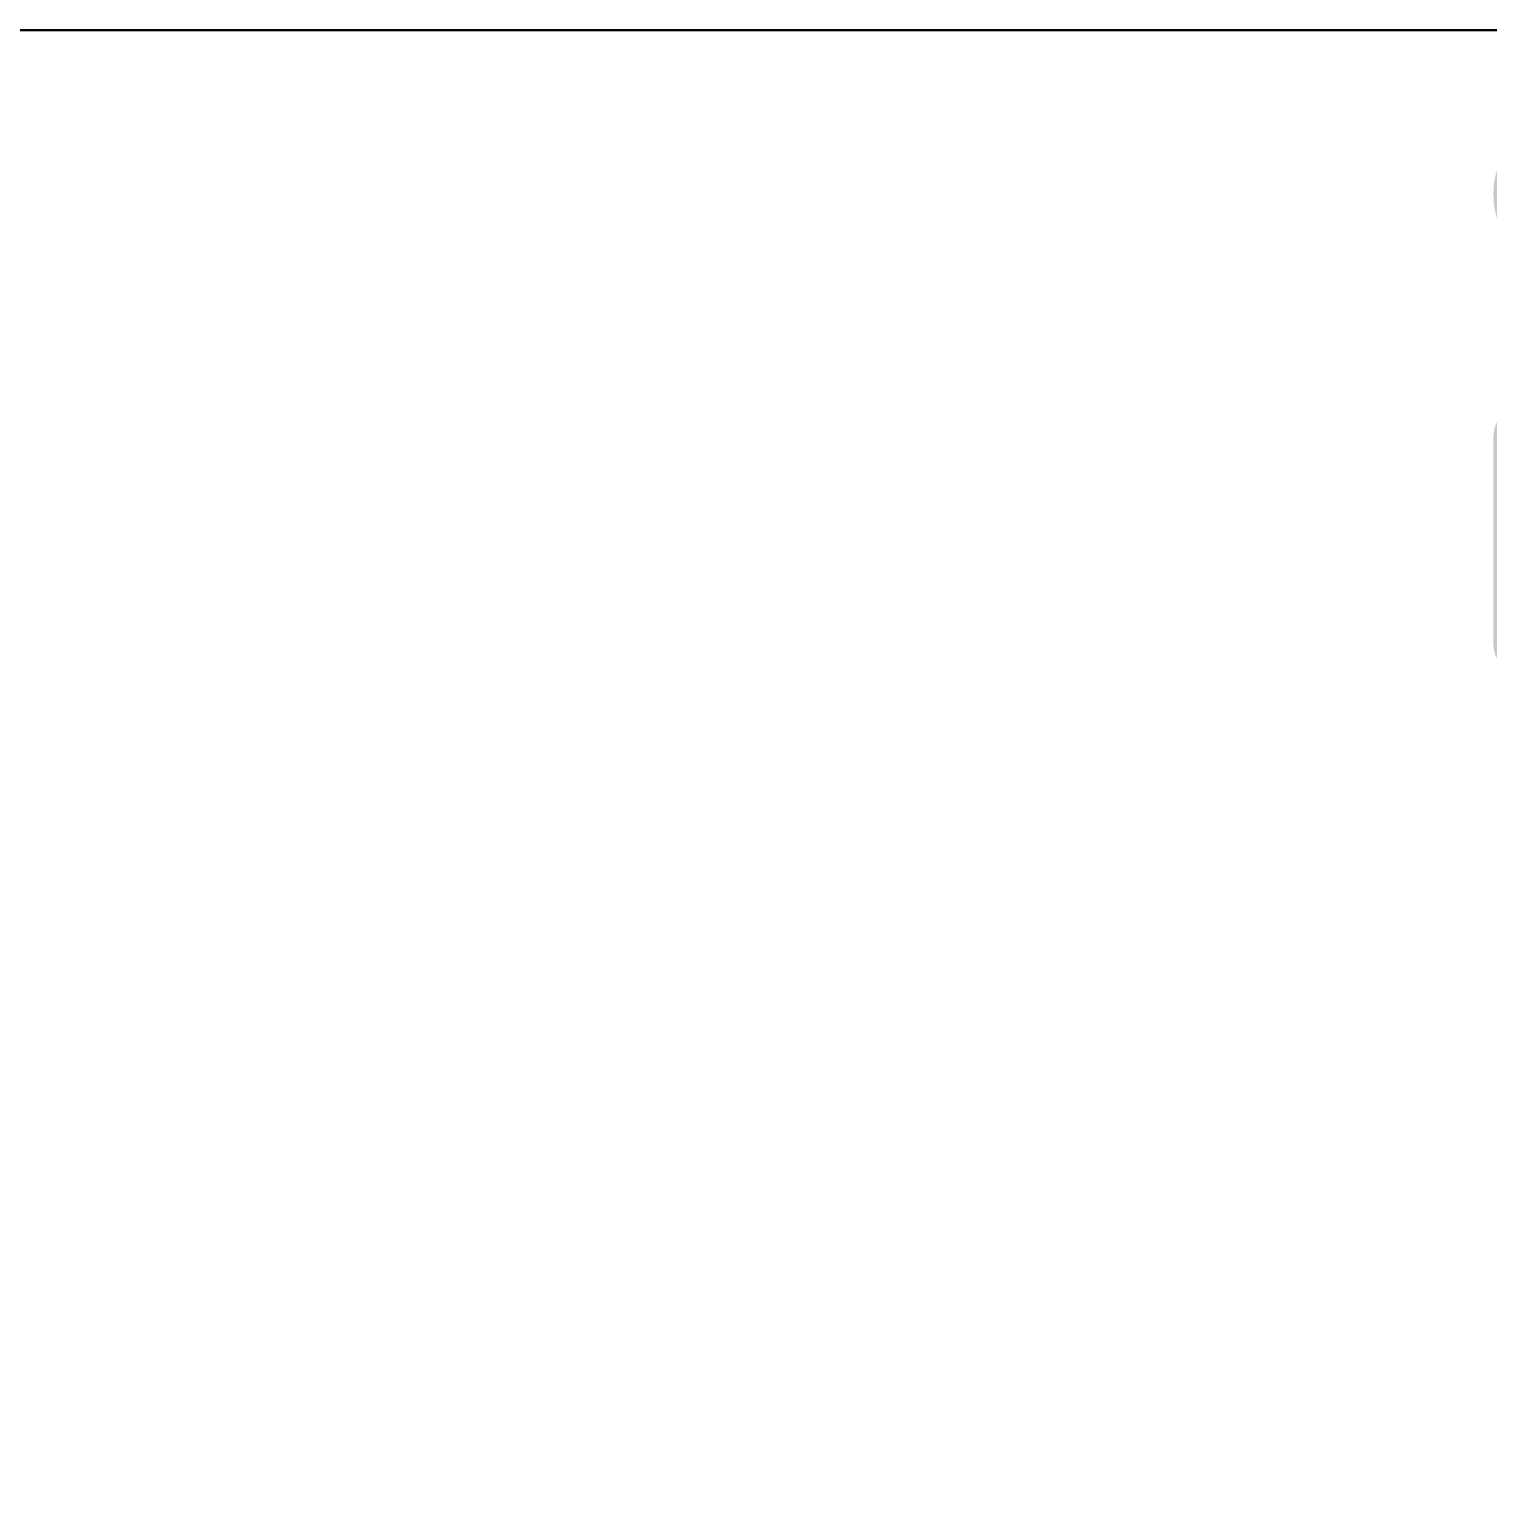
# Model space of a CAD drawing. Extents: x 11992 to 29481, y -6727 to 6811.
# Drawn here: x 24711.6 to 24865.6, y 1338.9 to 1494.3 of the extents above; entities that cross this region are included whole.
import ezdxf

# ---------------------------------------------------------------- set-up
doc = ezdxf.new("R2010")
doc.units = 0
doc.header["$MEASUREMENT"] = 0
doc.layers.get('0').update_dxf_attribs({"color": 8, "linetype": 'CONTINUOUS'})
doc.layers.get('Defpoints').update_dxf_attribs({"color": 8, "linetype": 'CONTINUOUS'})
doc.layers.add('zoylight 4标注', color=9, linetype='CONTINUOUS')
doc.styles.add('CCD-DIM', font='archs.shx', dxfattribs={"width": 0.8})
doc.dimstyles.new('zoylight_DIM_40', dxfattribs={"dimscale": 40, "dimtxt": 1.9, "dimasz": 0.4, "dimexe": 0.5, "dimexo": 0.5, "dimgap": 0.5, "dimtad": 1, "dimdec": 0, "dimrnd": 5, "dimzin": 12, "dimdsep": 46, "dimtxsty": 'CCD-DIM', "dimblk": 'CCD_Dimension_Tick', "dimcen": 0.125, "dimclrd": 44, "dimclre": 44, "dimclrt": 50, "dimadec": 0, "dimazin": 0, "dimtfac": 1, "dimtdec": 0, "dimtmove": 2, "dimatfit": 3, "dimldrblk": 'CCD_Leader_Dot', "dimfxl": 0, "dimtvp": 1, "dimtolj": 1, "dimtzin": 0, "dimarcsym": 0})

# ---------------------------------------------------------------- blocks, each defined once
blk = doc.blocks.new('CCD_Dimension_Tick')
at = {"color": 0, "linetype": 'ByBlock'}
for p, q in [((-1.0906, 0), (0, 0)), ((0, 0), (1.0906, 0))]:
    blk.add_line(p, q, dxfattribs=at)
at = {"color": 0, "linetype": 'Continuous', "const_width": 0.6075}
blk.add_lwpolyline([(-0.6104, -0.6104), (0.6104, 0.6104)], dxfattribs=at)
blk = doc.blocks.new('*D45')
at = {"layer": 'Defpoints', "color": 0, "linetype": 'Continuous'}
for p in [(25047.86, 1826.36), (24962.25, 1126.36), (25047.86, 1126.36)]:
    blk.add_point(p, dxfattribs=at)
at = {"layer": 'zoylight 4标注', "color": 44, "lineweight": -2}
for p, q in [((25027.86, 1826.36), (24942.25, 1826.36)), ((24962.25, 1810.36), (24962.25, 1142.36))]:
    blk.add_line(p, q, dxfattribs=at)
at = {"layer": 'zoylight 4标注', "color": 44, "linetype": 'Continuous', "lineweight": -2}
blk.add_line((25027.86, 1126.36), (24942.25, 1126.36), dxfattribs=at)
at = {"layer": 'zoylight 4标注', "color": 44, "linetype": 'Continuous', "lineweight": -2, "xscale": 16, "yscale": 16, "zscale": 16}
for p, rotation in [((24962.25, 1826.36), 90), ((24962.25, 1126.36), 270)]:
    blk.add_blockref('CCD_Dimension_Tick', p, dxfattribs=dict(at, rotation=rotation))
at = {"layer": 'zoylight 4标注', "color": 50, "linetype": 'Continuous', "insert": (24904.25, 1476.36), "char_height": 76, "attachment_point": 5, "rotation": 90, "style": 'CCD-DIM'}
blk.add_mtext('\\A1;700', dxfattribs=at)
blk = doc.blocks.new('CCD_Leader_Dot')
at = {"color": 0, "linetype": 'ByBlock'}
blk.add_line((-5, 0), (-10, 0), dxfattribs=at)
at = {"color": 0, "linetype": 'ByBlock', "const_width": 5}
blk.add_lwpolyline([(-2.5, 0, 1), (2.5, 0, 1)], format="xyb", close=True, dxfattribs=at)

msp = doc.modelspace()

# ---------------------------------------------------------------- linework, layer by layer
for p, q in [((24304.79, 1494.16, -2426.43), (24856.75, 1494.16, -2426.43)), ((24716.78, 1494.16, -2136.2), (24699.85, 1494.16, -2137.94)), ((24699.86, 1494.16, -2127.99), (24716.79, 1494.16, -2126.02)), ((24702.5, 1494.16, -2413.49), (24715.73, 1494.16, -2416.49)), ((24712.17, 1494.16, -2140.75), (24704.15, 1494.16, -2141.56)), ((24713.95, 1494.16, -2436.43), (24709.74, 1494.16, -2436.43)), ((24710.92, 1494.16, -2011.68), (24713.97, 1494.16, -2011.49)), ((24710.93, 1494.16, -2011.67), (24713.98, 1494.16, -2011.48)), ((24720.2, 1494.16, -2139.89), (24712.17, 1494.16, -2140.75)), ((24718.12, 1494.16, -2436.43), (24713.95, 1494.16, -2436.43)), ((24713.97, 1494.16, -2011.49), (24717.01, 1494.16, -2011.3)), ((24713.98, 1494.16, -2011.48), (24717.02, 1494.16, -2011.29)), ((24715.73, 1494.16, -2416.49), (24729.59, 1494.16, -2419)), ((24733.67, 1494.16, -2134.2), (24716.78, 1494.16, -2136.2)), ((24716.79, 1494.16, -2126.02), (24733.68, 1494.16, -2123.78)), ((24717.01, 1494.16, -2011.3), (24720.05, 1494.16, -2011.1)), ((24717.02, 1494.16, -2011.29), (24720.06, 1494.16, -2011.09)), ((24722.25, 1494.16, -2436.43), (24718.12, 1494.16, -2436.43)), ((24720.05, 1494.16, -2011.1), (24723.1, 1494.16, -2010.9)), ((24720.06, 1494.16, -2011.09), (24723.1, 1494.16, -2010.89)), ((24728.21, 1494.16, -2138.98), (24720.2, 1494.16, -2139.89)), ((24726.34, 1494.16, -2436.43), (24722.25, 1494.16, -2436.43)), ((24723.1, 1494.16, -2010.9), (24726.14, 1494.16, -2010.69)), ((24723.1, 1494.16, -2010.89), (24726.15, 1494.16, -2010.68)), ((24726.14, 1494.16, -2010.69), (24729.18, 1494.16, -2010.48)), ((24726.15, 1494.16, -2010.68), (24729.19, 1494.16, -2010.47)), ((24730.38, 1494.16, -2436.43), (24726.34, 1494.16, -2436.43)), ((24736.22, 1494.16, -2138), (24728.21, 1494.16, -2138.98)), ((24729.18, 1494.16, -2010.48), (24732.23, 1494.16, -2010.26)), ((24729.19, 1494.16, -2010.47), (24732.24, 1494.16, -2010.26)), ((24729.59, 1494.16, -2419), (24744.02, 1494.16, -2421.07)), ((24734.38, 1494.16, -2436.43), (24730.38, 1494.16, -2436.43)), ((24732.23, 1494.16, -2010.26), (24735.27, 1494.16, -2010.04)), ((24732.24, 1494.16, -2010.26), (24735.28, 1494.16, -2010.04)), ((24750.53, 1494.16, -2131.93), (24733.67, 1494.16, -2134.2)), ((24733.68, 1494.16, -2123.78), (24750.54, 1494.16, -2121.27)), ((24738.34, 1494.16, -2436.43), (24734.38, 1494.16, -2436.43)), ((24735.27, 1494.16, -2010.04), (24738.32, 1494.16, -2009.82)), ((24735.28, 1494.16, -2010.04), (24738.33, 1494.16, -2009.81)), ((24744.22, 1494.16, -2136.97), (24736.22, 1494.16, -2138)), ((24738.32, 1494.16, -2009.82), (24741.36, 1494.16, -2009.59)), ((24738.33, 1494.16, -2009.81), (24741.37, 1494.16, -2009.58)), ((24742.25, 1494.16, -2436.43), (24738.34, 1494.16, -2436.43)), ((24741.36, 1494.16, -2009.59), (24744.41, 1494.16, -2009.35)), ((24741.37, 1494.16, -2009.58), (24744.42, 1494.16, -2009.35)), ((24746.12, 1494.16, -2436.43), (24742.25, 1494.16, -2436.43)), ((24744.02, 1494.16, -2421.07), (24759.01, 1494.16, -2422.72)), ((24752.21, 1494.16, -2135.89), (24744.22, 1494.16, -2136.97)), ((24744.41, 1494.16, -2009.35), (24747.45, 1494.16, -2009.12)), ((24744.42, 1494.16, -2009.35), (24747.46, 1494.16, -2009.11)), ((24749.93, 1494.16, -2436.43), (24746.12, 1494.16, -2436.43)), ((24747.45, 1494.16, -2009.12), (24750.49, 1494.16, -2008.87)), ((24747.46, 1494.16, -2009.11), (24750.5, 1494.16, -2008.87)), ((24753.7, 1494.16, -2436.43), (24749.93, 1494.16, -2436.43)), ((24750.49, 1494.16, -2008.87), (24753.53, 1494.16, -2008.63)), ((24750.5, 1494.16, -2008.87), (24753.53, 1494.16, -2008.62)), ((24767.34, 1494.16, -2129.37), (24750.53, 1494.16, -2131.93)), ((24750.54, 1494.16, -2121.27), (24767.35, 1494.16, -2118.49)), ((24760.2, 1494.16, -2134.74), (24752.21, 1494.16, -2135.89)), ((24753.53, 1494.16, -2008.63), (24756.57, 1494.16, -2008.37)), ((24753.53, 1494.16, -2008.62), (24756.57, 1494.16, -2008.37)), ((24757.42, 1494.16, -2436.43), (24753.7, 1494.16, -2436.43)), ((24756.57, 1494.16, -2008.37), (24759.6, 1494.16, -2008.12)), ((24756.57, 1494.16, -2008.37), (24759.61, 1494.16, -2008.11)), ((24761.09, 1494.16, -2436.43), (24757.42, 1494.16, -2436.43)), ((24759.01, 1494.16, -2422.72), (24774.49, 1494.16, -2424.01)), ((24759.6, 1494.16, -2008.12), (24762.64, 1494.16, -2007.85)), ((24759.61, 1494.16, -2008.11), (24762.65, 1494.16, -2007.85)), ((24768.17, 1494.16, -2133.54), (24760.2, 1494.16, -2134.74)), ((24764.7, 1494.16, -2436.43), (24761.09, 1494.16, -2436.43)), ((24762.64, 1494.16, -2007.85), (24765.69, 1494.16, -2007.59)), ((24762.65, 1494.16, -2007.85), (24765.69, 1494.16, -2007.58)), ((24768.26, 1494.16, -2436.43), (24764.7, 1494.16, -2436.43)), ((24765.69, 1494.16, -2007.59), (24768.73, 1494.16, -2007.32)), ((24765.69, 1494.16, -2007.58), (24768.73, 1494.16, -2007.31)), ((24784.1, 1494.16, -2126.53), (24767.34, 1494.16, -2129.37)), ((24767.35, 1494.16, -2118.49), (24784.12, 1494.16, -2115.43)), ((24776.14, 1494.16, -2132.27), (24768.17, 1494.16, -2133.54)), ((24771.77, 1494.16, -2436.43), (24768.26, 1494.16, -2436.43)), ((24768.73, 1494.16, -2007.32), (24771.77, 1494.16, -2007.04)), ((24768.73, 1494.16, -2007.31), (24771.77, 1494.16, -2007.04)), ((24771.77, 1494.16, -2007.04), (24774.82, 1494.16, -2006.76)), ((24775.22, 1494.16, -2436.43), (24771.77, 1494.16, -2436.43)), ((24771.77, 1494.16, -2007.04), (24774.82, 1494.16, -2006.76)), ((24774.49, 1494.16, -2424.01), (24790.45, 1494.16, -2424.98)), ((24774.82, 1494.16, -2006.76), (24777.86, 1494.16, -2006.47)), ((24774.82, 1494.16, -2006.76), (24777.86, 1494.16, -2006.47)), ((24778.62, 1494.16, -2436.43), (24775.22, 1494.16, -2436.43)), ((24784.09, 1494.16, -2130.95), (24776.14, 1494.16, -2132.27)), ((24777.86, 1494.16, -2006.47), (24780.9, 1494.16, -2006.18)), ((24777.86, 1494.16, -2006.47), (24780.9, 1494.16, -2006.18)), ((24781.96, 1494.16, -2436.43), (24778.62, 1494.16, -2436.43)), ((24780.9, 1494.16, -2006.18), (24783.94, 1494.16, -2005.89)), ((24780.9, 1494.16, -2006.18), (24783.94, 1494.16, -2005.89)), ((24785.24, 1494.16, -2436.43), (24781.96, 1494.16, -2436.43)), ((24783.94, 1494.16, -2005.89), (24786.98, 1494.16, -2005.59)), ((24783.94, 1494.16, -2005.89), (24786.97, 1494.16, -2005.59)), ((24792.44, 1494.16, -2129.5), (24784.09, 1494.16, -2130.95)), ((24792.46, 1494.16, -2125.01), (24784.1, 1494.16, -2126.53)), ((24784.12, 1494.16, -2115.43), (24792.47, 1494.16, -2113.8)), ((24788.46, 1494.16, -2436.43), (24785.24, 1494.16, -2436.43)), ((24786.97, 1494.16, -2005.59), (24790, 1494.16, -2005.28)), ((24786.98, 1494.16, -2005.59), (24790.01, 1494.16, -2005.28)), ((24791.62, 1494.16, -2436.43), (24788.46, 1494.16, -2436.43)), ((24790, 1494.16, -2005.28), (24793.03, 1494.16, -2004.98)), ((24790.01, 1494.16, -2005.28), (24793.04, 1494.16, -2004.98)), ((24790.45, 1494.16, -2424.98), (24806.84, 1494.16, -2425.66)), ((24794.72, 1494.16, -2436.43), (24791.62, 1494.16, -2436.43)), ((24800.77, 1494.16, -2127.98), (24792.44, 1494.16, -2129.5)), ((24800.8, 1494.16, -2123.4), (24792.46, 1494.16, -2125.01)), ((24792.47, 1494.16, -2113.8), (24800.82, 1494.16, -2112.09)), ((24793.03, 1494.16, -2004.98), (24794.55, 1494.16, -2004.82)), ((24793.04, 1494.16, -2004.98), (24794.54, 1494.16, -2004.82)), ((24794.54, 1494.16, -2004.82), (24796.05, 1494.16, -2004.66)), ((24794.55, 1494.16, -2004.82), (24796.07, 1494.16, -2004.66)), ((24797.75, 1494.16, -2436.43), (24794.72, 1494.16, -2436.43)), ((24796.05, 1494.16, -2004.66), (24797.55, 1494.16, -2004.51)), ((24796.07, 1494.16, -2004.66), (24797.59, 1494.16, -2004.5)), ((24797.55, 1494.16, -2004.51), (24799.06, 1494.16, -2004.35)), ((24797.59, 1494.16, -2004.5), (24799.11, 1494.16, -2004.34)), ((24800.73, 1494.16, -2436.43), (24797.75, 1494.16, -2436.43)), ((24799.06, 1494.16, -2004.35), (24800.57, 1494.16, -2004.19)), ((24799.11, 1494.16, -2004.34), (24800.63, 1494.16, -2004.18)), ((24800.57, 1494.16, -2004.19), (24802.08, 1494.16, -2004.02)), ((24800.63, 1494.16, -2004.18), (24802.14, 1494.16, -2004.02)), ((24803.64, 1494.16, -2436.43), (24800.73, 1494.16, -2436.43)), ((24809.09, 1494.16, -2126.39), (24800.77, 1494.16, -2127.98)), ((24809.13, 1494.16, -2121.72), (24800.8, 1494.16, -2123.4)), ((24800.82, 1494.16, -2112.09), (24809.14, 1494.16, -2110.32)), ((24802.08, 1494.16, -2004.02), (24803.59, 1494.16, -2003.86)), ((24802.14, 1494.16, -2004.02), (24803.66, 1494.16, -2003.85)), ((24803.59, 1494.16, -2003.86), (24805.1, 1494.16, -2003.7)), ((24806.49, 1494.16, -2436.43), (24803.64, 1494.16, -2436.43)), ((24803.66, 1494.16, -2003.85), (24805.18, 1494.16, -2003.69)), ((24805.1, 1494.16, -2003.7), (24806.6, 1494.16, -2003.53)), ((24805.18, 1494.16, -2003.69), (24806.7, 1494.16, -2003.52)), ((24809.27, 1494.16, -2436.43), (24806.49, 1494.16, -2436.43)), ((24806.6, 1494.16, -2003.53), (24808.11, 1494.16, -2003.36)), ((24806.7, 1494.16, -2003.52), (24808.21, 1494.16, -2003.35)), ((24806.84, 1494.16, -2425.66), (24823.62, 1494.16, -2426.1)), ((24808.11, 1494.16, -2003.36), (24809.62, 1494.16, -2003.2)), ((24808.21, 1494.16, -2003.35), (24809.73, 1494.16, -2003.18)), ((24817.4, 1494.16, -2124.73), (24809.09, 1494.16, -2126.39)), ((24817.44, 1494.16, -2119.96), (24809.13, 1494.16, -2121.72)), ((24809.14, 1494.16, -2110.32), (24817.46, 1494.16, -2108.48)), ((24811.98, 1494.16, -2436.43), (24809.27, 1494.16, -2436.43)), ((24809.62, 1494.16, -2003.2), (24811.13, 1494.16, -2003.03)), ((24809.73, 1494.16, -2003.18), (24811.25, 1494.16, -2003.01)), ((24811.25, 1494.16, -2003.01), (24812.77, 1494.16, -2002.84)), ((24814.63, 1494.16, -2436.43), (24811.98, 1494.16, -2436.43)), ((24812.77, 1494.16, -2002.84), (24814.28, 1494.16, -2002.67)), ((24814.28, 1494.16, -2002.67), (24815.8, 1494.16, -2002.49)), ((24817.21, 1494.16, -2436.43), (24814.63, 1494.16, -2436.43)), ((24815.8, 1494.16, -2002.49), (24817.32, 1494.16, -2002.32)), ((24819.72, 1494.16, -2436.43), (24817.21, 1494.16, -2436.43)), ((24817.32, 1494.16, -2002.32), (24818.84, 1494.16, -2002.14)), ((24825.69, 1494.16, -2123.01), (24817.4, 1494.16, -2124.73)), ((24825.74, 1494.16, -2118.12), (24817.44, 1494.16, -2119.96)), ((24817.46, 1494.16, -2108.48), (24825.75, 1494.16, -2106.57)), ((24818.84, 1494.16, -2002.14), (24820.36, 1494.16, -2001.96)), ((24822.17, 1494.16, -2436.43), (24819.72, 1494.16, -2436.43)), ((24820.36, 1494.16, -2001.96), (24821.87, 1494.16, -2001.78)), ((24821.87, 1494.16, -2001.78), (24823.39, 1494.16, -2001.6)), ((24824.54, 1494.16, -2436.43), (24822.17, 1494.16, -2436.43)), ((24823.39, 1494.16, -2001.6), (24824.91, 1494.16, -2001.42)), ((24823.62, 1494.16, -2426.1), (24840.76, 1494.16, -2426.35)), ((24826.84, 1494.16, -2436.43), (24824.54, 1494.16, -2436.43)), ((24824.91, 1494.16, -2001.42), (24826.42, 1494.16, -2001.24)), ((24833.97, 1494.16, -2121.21), (24825.69, 1494.16, -2123.01)), ((24834.02, 1494.16, -2116.19), (24825.74, 1494.16, -2118.12)), ((24825.75, 1494.16, -2106.57), (24834.03, 1494.16, -2104.58)), ((24826.42, 1494.16, -2001.24), (24827.94, 1494.16, -2001.05)), ((24829.07, 1494.16, -2436.43), (24826.84, 1494.16, -2436.43)), ((24827.94, 1494.16, -2001.05), (24829.45, 1494.16, -2000.87)), ((24831.23, 1494.16, -2436.43), (24829.07, 1494.16, -2436.43)), ((24829.45, 1494.16, -2000.87), (24830.97, 1494.16, -2000.68)), ((24830.97, 1494.16, -2000.68), (24832.49, 1494.16, -2000.49)), ((24833.32, 1494.16, -2436.43), (24831.23, 1494.16, -2436.43)), ((24832.49, 1494.16, -2000.49), (24834.01, 1494.16, -2000.3)), ((24835.33, 1494.16, -2436.43), (24833.32, 1494.16, -2436.43)), ((24842.23, 1494.16, -2119.34), (24833.97, 1494.16, -2121.21)), ((24834.01, 1494.16, -2000.3), (24835.53, 1494.16, -2000.11)), ((24842.28, 1494.16, -2114.19), (24834.02, 1494.16, -2116.19)), ((24834.03, 1494.16, -2104.58), (24842.3, 1494.16, -2102.53)), ((24837.27, 1494.16, -2436.43), (24835.33, 1494.16, -2436.43)), ((24835.53, 1494.16, -2000.11), (24837.05, 1494.16, -1999.91)), ((24837.05, 1494.16, -1999.91), (24838.56, 1494.16, -1999.72)), ((24839.13, 1494.16, -2436.43), (24837.27, 1494.16, -2436.43)), ((24838.56, 1494.16, -1999.72), (24840.08, 1494.16, -1999.52)), ((24840.92, 1494.16, -2436.43), (24839.13, 1494.16, -2436.43)), ((24840.08, 1494.16, -1999.52), (24841.6, 1494.16, -1999.33)), ((24840.76, 1494.16, -2426.35), (24858.22, 1494.16, -2426.43)), ((24842.51, 1494.16, -2436.43), (24840.92, 1494.16, -2436.43)), ((24841.6, 1494.16, -1999.33), (24843.12, 1494.16, -1999.13)), ((24850.48, 1494.16, -2117.4), (24842.23, 1494.16, -2119.34)), ((24850.52, 1494.16, -2112.09), (24842.28, 1494.16, -2114.19)), ((24842.3, 1494.16, -2102.53), (24850.54, 1494.16, -2100.4)), ((24844.03, 1494.16, -2436.43), (24842.51, 1494.16, -2436.43)), ((24843.12, 1494.16, -1999.13), (24844.63, 1494.16, -1998.93)), ((24845.49, 1494.16, -2436.43), (24844.03, 1494.16, -2436.43)), ((24844.63, 1494.16, -1998.93), (24846.15, 1494.16, -1998.73)), ((24846.88, 1494.16, -2436.43), (24845.49, 1494.16, -2436.43)), ((24846.15, 1494.16, -1998.73), (24847.66, 1494.16, -1998.52)), ((24848.2, 1494.16, -2436.43), (24846.88, 1494.16, -2436.43)), ((24847.66, 1494.16, -1998.52), (24848.36, 1494.16, -1998.43)), ((24849.46, 1494.16, -2436.43), (24848.2, 1494.16, -2436.43)), ((24848.36, 1494.16, -1998.43), (24849.06, 1494.16, -1998.34)), ((24849.06, 1494.16, -1998.34), (24849.76, 1494.16, -1998.24)), ((24850.65, 1494.16, -2436.43), (24849.46, 1494.16, -2436.43)), ((24849.76, 1494.16, -1998.24), (24850.46, 1494.16, -1998.15)), ((24850.46, 1494.16, -1998.15), (24851.16, 1494.16, -1998.05)), ((24858.71, 1494.16, -2115.39), (24850.48, 1494.16, -2117.4)), ((24858.75, 1494.16, -2109.9), (24850.52, 1494.16, -2112.09)), ((24850.54, 1494.16, -2100.4), (24858.76, 1494.16, -2098.2)), ((24851.78, 1494.16, -2436.43), (24850.65, 1494.16, -2436.43)), ((24851.16, 1494.16, -1998.05), (24851.86, 1494.16, -1997.96)), ((24852.84, 1494.16, -2436.43), (24851.78, 1494.16, -2436.43)), ((24851.86, 1494.16, -1997.96), (24852.56, 1494.16, -1997.86)), ((24852.56, 1494.16, -1997.86), (24853.26, 1494.16, -1997.76)), ((24853.83, 1494.16, -2436.43), (24852.84, 1494.16, -2436.43)), ((24853.18, 1494.16, -1997.77), (24854.13, 1494.16, -1997.64)), ((24853.26, 1494.16, -1997.76), (24853.96, 1494.16, -1997.67)), ((24854.76, 1494.16, -2436.43), (24853.83, 1494.16, -2436.43)), ((24853.96, 1494.16, -1997.67), (24854.66, 1494.16, -1997.57)), ((24854.13, 1494.16, -1997.64), (24855.09, 1494.16, -1997.51)), ((24854.66, 1494.16, -1997.57), (24855.36, 1494.16, -1997.47)), ((24855.61, 1494.16, -2436.43), (24854.76, 1494.16, -2436.43)), ((24855.09, 1494.16, -1997.51), (24856.04, 1494.16, -1997.38)), ((24855.36, 1494.16, -1997.47), (24856.06, 1494.16, -1997.38)), ((24856.4, 1494.16, -2436.43), (24855.61, 1494.16, -2436.43)), ((24856.04, 1494.16, -1997.38), (24856.99, 1494.16, -1997.24)), ((24856.06, 1494.16, -1997.38), (24856.77, 1494.16, -1997.28)), ((24857.12, 1494.16, -2436.43), (24856.4, 1494.16, -2436.43)), ((24857.07, 1494.16, -2426.43), (24856.75, 1494.16, -2426.43)), ((24856.77, 1494.16, -1997.28), (24857.48, 1494.16, -1997.18)), ((24856.99, 1494.16, -1997.24), (24857.95, 1494.16, -1997.11)), ((24857.37, 1494.16, -2426.43), (24857.07, 1494.16, -2426.43)), ((24857.78, 1494.16, -2436.43), (24857.12, 1494.16, -2436.43)), ((24857.63, 1494.16, -2426.43), (24857.37, 1494.16, -2426.43)), ((24857.48, 1494.16, -1997.18), (24858.19, 1494.16, -1997.08)), ((24857.87, 1494.16, -2426.43), (24857.63, 1494.16, -2426.43)), ((24858.36, 1494.16, -2436.43), (24857.78, 1494.16, -2436.43)), ((24858.08, 1494.16, -2426.43), (24857.87, 1494.16, -2426.43)), ((24857.95, 1494.16, -1997.11), (24858.9, 1494.16, -1996.98)), ((24858.26, 1494.16, -2426.43), (24858.08, 1494.16, -2426.43)), ((24858.19, 1494.16, -1997.08), (24858.9, 1494.16, -1996.98)), ((24858.22, 1494.16, -2426.43), (24858.26, 1494.16, -2426.43)), ((24858.26, 1494.16, -2426.43), (24858.29, 1494.16, -2426.43)), ((24858.42, 1494.16, -2426.43), (24858.26, 1494.16, -2426.43)), ((24858.29, 1494.16, -2426.43), (24858.33, 1494.16, -2426.43)), ((24858.33, 1494.16, -2426.43), (24858.36, 1494.16, -2426.43)), ((24858.88, 1494.16, -2436.43), (24858.36, 1494.16, -2436.43)), ((24858.36, 1494.16, -2426.43), (24858.4, 1494.16, -2426.43)), ((24858.4, 1494.16, -2426.43), (24858.43, 1494.16, -2426.43)), ((24858.54, 1494.16, -2426.43), (24858.42, 1494.16, -2426.43)), ((24858.43, 1494.16, -2426.43), (24858.46, 1494.16, -2426.43)), ((24858.46, 1494.16, -2426.43), (24858.5, 1494.16, -2426.43)), ((24858.5, 1494.16, -2426.43), (24858.53, 1494.16, -2426.43)), ((24858.53, 1494.16, -2426.43), (24858.57, 1494.16, -2426.43)), ((24858.64, 1494.16, -2426.43), (24858.54, 1494.16, -2426.43)), ((24858.57, 1494.16, -2426.43), (24858.6, 1494.16, -2426.43)), ((24858.6, 1494.16, -2426.43), (24858.64, 1494.16, -2426.43)), ((24858.64, 1494.16, -2426.43), (24858.67, 1494.16, -2426.43)), ((24858.71, 1494.16, -2426.43), (24858.64, 1494.16, -2426.43)), ((24858.67, 1494.16, -2426.43), (24858.7, 1494.16, -2426.43)), ((24858.7, 1494.16, -2426.43), (24858.73, 1494.16, -2426.43)), ((24866.92, 1494.16, -2113.3), (24858.71, 1494.16, -2115.39)), ((24858.76, 1494.16, -2426.43), (24858.71, 1494.16, -2426.43)), ((24858.73, 1494.16, -2426.43), (24858.76, 1494.16, -2426.43)), ((24866.95, 1494.16, -2107.63), (24858.75, 1494.16, -2109.9)), ((24858.76, 1494.16, -2098.2), (24866.97, 1494.16, -2095.93)), ((24858.76, 1494.16, -2426.43), (24858.79, 1494.16, -2426.43)), ((24858.77, 1494.16, -2426.43), (24858.76, 1494.16, -2426.43)), ((24858.79, 1494.16, -2426.43), (24858.82, 1494.16, -2426.43)), ((24858.82, 1494.16, -2426.43), (24858.85, 1494.16, -2426.44)), ((24858.85, 1494.16, -2426.44), (24858.88, 1494.16, -2426.44)), ((24859.33, 1494.16, -2436.43), (24858.88, 1494.16, -2436.43)), ((24858.88, 1494.16, -2426.44), (24858.91, 1494.16, -2426.44)), ((24858.9, 1494.16, -1996.98), (24859.61, 1494.16, -1996.87)), ((24858.9, 1494.16, -1996.98), (24859.85, 1494.16, -1996.84)), ((24858.91, 1494.16, -2426.44), (24858.94, 1494.16, -2426.44)), ((24858.94, 1494.16, -2426.44), (24858.97, 1494.16, -2426.44)), ((24858.97, 1494.16, -2426.44), (24859, 1494.16, -2426.44)), ((24859, 1494.16, -2426.44), (24859.02, 1494.16, -2426.44)), ((24859.02, 1494.16, -2426.44), (24859.05, 1494.16, -2426.45)), ((24859.05, 1494.16, -2426.45), (24859.07, 1494.16, -2426.45)), ((24859.07, 1494.16, -2426.45), (24859.09, 1494.16, -2426.46)), ((24859.09, 1494.16, -2426.46), (24859.11, 1494.16, -2426.46)), ((24859.11, 1494.16, -2426.46), (24859.13, 1494.16, -2426.46)), ((24859.13, 1494.16, -2426.46), (24859.15, 1494.16, -2426.47)), ((24859.15, 1494.16, -2426.47), (24859.17, 1494.16, -2426.47)), ((24859.17, 1494.16, -2426.47), (24859.19, 1494.16, -2426.47)), ((24859.19, 1494.16, -2426.47), (24859.21, 1494.16, -2426.48)), ((24859.21, 1494.16, -2426.48), (24859.23, 1494.16, -2426.48)), ((24859.23, 1494.16, -2426.48), (24859.25, 1494.16, -2426.49)), ((24859.25, 1494.16, -2426.49), (24859.27, 1494.16, -2426.49)), ((24859.27, 1494.16, -2426.49), (24859.29, 1494.16, -2426.5)), ((24859.29, 1494.16, -2426.5), (24859.31, 1494.16, -2426.51)), ((24859.31, 1494.16, -2426.51), (24859.34, 1494.16, -2426.51)), ((24859.71, 1494.16, -2436.43), (24859.33, 1494.16, -2436.43)), ((24859.34, 1494.16, -2426.51), (24859.36, 1494.16, -2426.52)), ((24859.36, 1494.16, -2426.52), (24859.38, 1494.16, -2426.53)), ((24859.38, 1494.16, -2426.53), (24859.4, 1494.16, -2426.53)), ((24859.4, 1494.16, -2426.53), (24859.42, 1494.16, -2426.54)), ((24859.42, 1494.16, -2426.54), (24859.44, 1494.16, -2426.55)), ((24859.44, 1494.16, -2426.55), (24859.46, 1494.16, -2426.55)), ((24859.46, 1494.16, -2426.55), (24859.48, 1494.16, -2426.56)), ((24859.48, 1494.16, -2426.56), (24859.5, 1494.16, -2426.56)), ((24859.5, 1494.16, -2426.56), (24859.52, 1494.16, -2426.57)), ((24859.52, 1494.16, -2426.57), (24859.54, 1494.16, -2426.58)), ((24859.54, 1494.16, -2426.58), (24859.56, 1494.16, -2426.59)), ((24859.56, 1494.16, -2426.59), (24859.58, 1494.16, -2426.6)), ((24859.58, 1494.16, -2426.6), (24859.6, 1494.16, -2426.61)), ((24859.6, 1494.16, -2426.61), (24859.62, 1494.16, -2426.62)), ((24859.61, 1494.16, -1996.87), (24860.32, 1494.16, -1996.77)), ((24859.62, 1494.16, -2426.62), (24859.64, 1494.16, -2426.63)), ((24859.64, 1494.16, -2426.63), (24859.66, 1494.16, -2426.64)), ((24859.66, 1494.16, -2426.64), (24859.68, 1494.16, -2426.65)), ((24859.68, 1494.16, -2426.65), (24859.7, 1494.16, -2426.66)), ((24859.7, 1494.16, -2426.66), (24859.72, 1494.16, -2426.67)), ((24860.02, 1494.16, -2436.43), (24859.71, 1494.16, -2436.43)), ((24859.72, 1494.16, -2426.67), (24859.74, 1494.16, -2426.68)), ((24859.74, 1494.16, -2426.68), (24859.76, 1494.16, -2426.69)), ((24859.76, 1494.16, -2426.69), (24859.78, 1494.16, -2426.7)), ((24859.78, 1494.16, -2426.7), (24859.8, 1494.16, -2426.72)), ((24859.8, 1494.16, -2426.72), (24859.82, 1494.16, -2426.73)), ((24859.82, 1494.16, -2426.73), (24859.84, 1494.16, -2426.74)), ((24859.84, 1494.16, -2426.74), (24859.86, 1494.16, -2426.75)), ((24859.85, 1494.16, -1996.84), (24860.8, 1494.16, -1996.71)), ((24859.86, 1494.16, -2426.75), (24859.88, 1494.16, -2426.77)), ((24859.88, 1494.16, -2426.77), (24859.9, 1494.16, -2426.78)), ((24859.9, 1494.16, -2426.78), (24859.92, 1494.16, -2426.79)), ((24859.92, 1494.16, -2426.79), (24859.94, 1494.16, -2426.8)), ((24859.94, 1494.16, -2426.8), (24859.96, 1494.16, -2426.82)), ((24859.96, 1494.16, -2426.82), (24859.97, 1494.16, -2426.83)), ((24859.97, 1494.16, -2426.83), (24859.99, 1494.16, -2426.84)), ((24859.99, 1494.16, -2426.84), (24860.01, 1494.16, -2426.86)), ((24860.01, 1494.16, -2426.86), (24860.03, 1494.16, -2426.87)), ((24860.26, 1494.16, -2436.43), (24860.02, 1494.16, -2436.43)), ((24860.03, 1494.16, -2426.87), (24860.04, 1494.16, -2426.89)), ((24860.04, 1494.16, -2426.89), (24860.06, 1494.16, -2426.9)), ((24860.06, 1494.16, -2426.9), (24860.08, 1494.16, -2426.92)), ((24860.08, 1494.16, -2426.92), (24860.1, 1494.16, -2426.93)), ((24860.1, 1494.16, -2426.93), (24860.11, 1494.16, -2426.95)), ((24860.11, 1494.16, -2426.95), (24860.13, 1494.16, -2426.96)), ((24860.13, 1494.16, -2426.96), (24860.15, 1494.16, -2426.98)), ((24860.15, 1494.16, -2426.98), (24860.17, 1494.16, -2426.99)), ((24860.17, 1494.16, -2426.99), (24860.18, 1494.16, -2427.01)), ((24860.18, 1494.16, -2427.01), (24860.2, 1494.16, -2427.03)), ((24860.2, 1494.16, -2427.03), (24860.21, 1494.16, -2427.04)), ((24860.21, 1494.16, -2427.04), (24860.23, 1494.16, -2427.06)), ((24860.23, 1494.16, -2427.06), (24860.24, 1494.16, -2427.08)), ((24860.24, 1494.16, -2427.08), (24860.26, 1494.16, -2427.1)), ((24860.43, 1494.16, -2436.43), (24860.26, 1494.16, -2436.43)), ((24860.26, 1494.16, -2427.1), (24860.27, 1494.16, -2427.11)), ((24860.27, 1494.16, -2427.11), (24860.29, 1494.16, -2427.13)), ((24860.29, 1494.16, -2427.13), (24860.31, 1494.16, -2427.15)), ((24860.31, 1494.16, -2427.15), (24860.32, 1494.16, -2427.16)), ((24860.32, 1494.16, -1996.77), (24861.03, 1494.16, -1996.67)), ((24860.32, 1494.16, -2427.16), (24860.34, 1494.16, -2427.18)), ((24860.34, 1494.16, -2427.18), (24860.35, 1494.16, -2427.2)), ((24860.35, 1494.16, -2427.2), (24860.37, 1494.16, -2427.22)), ((24860.37, 1494.16, -2427.22), (24860.38, 1494.16, -2427.24)), ((24860.38, 1494.16, -2427.24), (24860.39, 1494.16, -2427.26)), ((24860.39, 1494.16, -2427.26), (24860.4, 1494.16, -2427.27)), ((24860.4, 1494.16, -2427.27), (24860.42, 1494.16, -2427.29)), ((24860.42, 1494.16, -2427.29), (24860.43, 1494.16, -2427.31)), ((24860.53, 1494.16, -2436.43), (24860.43, 1494.16, -2436.43)), ((24860.43, 1494.16, -2427.31), (24860.44, 1494.16, -2427.33)), ((24860.44, 1494.16, -2427.33), (24860.45, 1494.16, -2427.35)), ((24860.45, 1494.16, -2427.35), (24860.47, 1494.16, -2427.37)), ((24860.47, 1494.16, -2427.37), (24860.48, 1494.16, -2427.39)), ((24860.48, 1494.16, -2427.39), (24860.49, 1494.16, -2427.41)), ((24860.49, 1494.16, -2427.41), (24860.5, 1494.16, -2427.43)), ((24860.5, 1494.16, -2427.43), (24860.52, 1494.16, -2427.45)), ((24860.52, 1494.16, -2427.45), (24860.53, 1494.16, -2427.47)), ((24860.57, 1494.16, -2436.43), (24860.53, 1494.16, -2436.43)), ((24860.53, 1494.16, -2427.47), (24860.54, 1494.16, -2427.49)), ((24860.54, 1494.16, -2427.49), (24860.55, 1494.16, -2427.51)), ((24860.55, 1494.16, -2427.51), (24860.56, 1494.16, -2427.53)), ((24860.56, 1494.16, -2427.53), (24860.56, 1494.16, -2427.55)), ((24860.56, 1494.16, -2427.55), (24860.57, 1494.16, -2427.57)), ((24860.57, 1494.16, -2427.57), (24860.58, 1494.16, -2427.59)), ((24860.58, 1494.16, -2427.59), (24860.59, 1494.16, -2427.61)), ((24860.62, 1494.16, -2436.42), (24860.59, 1494.16, -2436.43)), ((24860.59, 1494.16, -2427.61), (24860.6, 1494.16, -2427.63)), ((24860.6, 1494.16, -2427.63), (24860.61, 1494.16, -2427.65)), ((24860.61, 1494.16, -2427.65), (24860.62, 1494.16, -2427.67)), ((24860.64, 1494.16, -2436.42), (24860.62, 1494.16, -2436.42)), ((24860.62, 1494.16, -2427.67), (24860.63, 1494.16, -2427.69)), ((24860.63, 1494.16, -2427.69), (24860.64, 1494.16, -2427.71)), ((24860.66, 1494.16, -2436.41), (24860.64, 1494.16, -2436.42)), ((24860.64, 1494.16, -2427.71), (24860.65, 1494.16, -2427.73)), ((24860.65, 1494.16, -2427.73), (24860.65, 1494.16, -2427.75)), ((24860.65, 1494.16, -2427.75), (24860.66, 1494.16, -2427.77)), ((24860.68, 1494.16, -2436.39), (24860.66, 1494.16, -2436.41)), ((24860.66, 1494.16, -2427.77), (24860.67, 1494.16, -2427.79)), ((24860.67, 1494.16, -2427.79), (24860.67, 1494.16, -2427.81)), ((24860.67, 1494.16, -2427.81), (24860.68, 1494.16, -2427.83)), ((24860.7, 1494.16, -2436.38), (24860.68, 1494.16, -2436.39)), ((24860.68, 1494.16, -2427.83), (24860.69, 1494.16, -2427.85)), ((24860.69, 1494.16, -2427.85), (24860.69, 1494.16, -2427.88)), ((24860.69, 1494.16, -2427.88), (24860.7, 1494.16, -2427.9)), ((24860.72, 1494.16, -2436.36), (24860.7, 1494.16, -2436.38)), ((24860.7, 1494.16, -2427.9), (24860.71, 1494.16, -2427.92)), ((24860.71, 1494.16, -2427.92), (24860.71, 1494.16, -2427.94)), ((24860.71, 1494.16, -2427.94), (24860.72, 1494.16, -2427.96)), ((24860.73, 1494.16, -2436.34), (24860.72, 1494.16, -2436.36)), ((24860.72, 1494.16, -2427.96), (24860.72, 1494.16, -2427.98)), ((24860.72, 1494.16, -2427.98), (24860.72, 1494.16, -2428)), ((24860.72, 1494.16, -2428), (24860.73, 1494.16, -2428.02)), ((24860.75, 1494.16, -2436.32), (24860.73, 1494.16, -2436.34)), ((24860.73, 1494.16, -2428.02), (24860.73, 1494.16, -2428.04)), ((24860.73, 1494.16, -2428.04), (24860.74, 1494.16, -2428.06)), ((24860.74, 1494.16, -2428.06), (24860.74, 1494.16, -2428.08)), ((24860.74, 1494.16, -2428.08), (24860.74, 1494.16, -2428.1)), ((24860.74, 1494.16, -2428.1), (24860.75, 1494.16, -2428.12)), ((24860.76, 1494.16, -2436.3), (24860.75, 1494.16, -2436.32)), ((24860.75, 1494.16, -2428.12), (24860.75, 1494.16, -2428.14)), ((24860.75, 1494.16, -2428.14), (24860.76, 1494.16, -2428.17)), ((24860.77, 1494.16, -2436.25), (24860.76, 1494.16, -2436.28)), ((24860.76, 1494.16, -2436.28), (24860.76, 1494.16, -2436.3)), ((24860.76, 1494.16, -2428.17), (24860.76, 1494.16, -2428.19)), ((24860.76, 1494.16, -2428.19), (24860.76, 1494.16, -2428.21)), ((24860.76, 1494.16, -2428.21), (24860.76, 1494.16, -2428.23)), ((24860.76, 1494.16, -2428.23), (24860.76, 1494.16, -2428.25)), ((24860.76, 1494.16, -2428.25), (24860.77, 1494.16, -2428.27)), ((24860.77, 1494.16, -2436.23), (24860.77, 1494.16, -2436.25)), ((24860.77, 1494.16, -2428.43), (24860.77, 1494.16, -2429.08)), ((24860.77, 1494.16, -2429.08), (24860.77, 1494.16, -2429.73)), ((24860.77, 1494.16, -2429.73), (24860.77, 1494.16, -2430.38)), ((24860.77, 1494.16, -2430.38), (24860.77, 1494.16, -2431.03)), ((24860.77, 1494.16, -2431.03), (24860.77, 1494.16, -2431.68)), ((24860.77, 1494.16, -2431.68), (24860.77, 1494.16, -2432.33)), ((24860.77, 1494.16, -2432.33), (24860.77, 1494.16, -2432.98)), ((24860.77, 1494.16, -2432.98), (24860.77, 1494.16, -2433.63)), ((24860.77, 1494.16, -2433.63), (24860.77, 1494.16, -2434.28)), ((24860.77, 1494.16, -2434.28), (24860.77, 1494.16, -2434.93)), ((24860.77, 1494.16, -2434.93), (24860.77, 1494.16, -2435.58)), ((24860.77, 1494.16, -2435.58), (24860.77, 1494.16, -2436.23)), ((24860.77, 1494.16, -2428.27), (24860.77, 1494.16, -2428.29)), ((24860.77, 1494.16, -2428.29), (24860.77, 1494.16, -2428.31)), ((24860.77, 1494.16, -2428.31), (24860.77, 1494.16, -2428.33)), ((24860.77, 1494.16, -2428.33), (24860.77, 1494.16, -2428.35)), ((24860.77, 1494.16, -2428.35), (24860.77, 1494.16, -2428.37)), ((24860.77, 1494.16, -2428.37), (24860.77, 1494.16, -2428.39)), ((24860.77, 1494.16, -2428.39), (24860.77, 1494.16, -2428.41)), ((24860.77, 1494.16, -2428.41), (24860.78, 1494.16, -2428.43)), ((24860.8, 1494.16, -1996.71), (24861.75, 1494.16, -1996.57)), ((24861.03, 1494.16, -1996.67), (24861.74, 1494.16, -1996.57)), ((24861.74, 1494.16, -1996.57), (24862.45, 1494.16, -1996.47)), ((24861.75, 1494.16, -1996.57), (24862.7, 1494.16, -1996.43)), ((24862.45, 1494.16, -1996.47), (24863.16, 1494.16, -1996.37)), ((24862.7, 1494.16, -1996.43), (24863.65, 1494.16, -1996.3)), ((24863.16, 1494.16, -1996.37), (24863.86, 1494.16, -1996.27)), ((24863.65, 1494.16, -1996.3), (24864.6, 1494.16, -1996.16)), ((24863.86, 1494.16, -1996.27), (24864.57, 1494.16, -1996.17)), ((24864.57, 1494.16, -1996.17), (24864.64, 1494.16, -1996.16)), ((24864.6, 1494.16, -1996.16), (24864.65, 1494.16, -1996.15)), ((24864.64, 1494.16, -1996.16), (24864.72, 1494.16, -1996.14)), ((24864.65, 1494.16, -1996.15), (24864.71, 1494.16, -1996.15)), ((24864.71, 1494.16, -1996.15), (24864.78, 1494.16, -1996.14)), ((24864.72, 1494.16, -1996.14), (24864.82, 1494.16, -1996.13)), ((24864.78, 1494.16, -1996.14), (24864.86, 1494.16, -1996.12)), ((24864.82, 1494.16, -1996.13), (24864.94, 1494.16, -1996.11)), ((24864.86, 1494.16, -1996.12), (24864.94, 1494.16, -1996.11)), ((24864.94, 1494.16, -1996.11), (24865.06, 1494.16, -1996.09)), ((24864.94, 1494.16, -1996.11), (24865.03, 1494.16, -1996.1)), ((24865.03, 1494.16, -1996.1), (24865.13, 1494.16, -1996.08)), ((24865.06, 1494.16, -1996.09), (24865.19, 1494.16, -1996.07)), ((24865.13, 1494.16, -1996.08), (24865.23, 1494.16, -1996.07)), ((24865.19, 1494.16, -1996.07), (24865.32, 1494.16, -1996.06)), ((24865.23, 1494.16, -1996.07), (24865.32, 1494.16, -1996.06)), ((24865.32, 1494.16, -1996.06), (24865.45, 1494.16, -1996.04)), ((24865.32, 1494.16, -1996.06), (24865.42, 1494.16, -1996.04)), ((24865.42, 1494.16, -1996.04), (24865.51, 1494.16, -1996.03)), ((24865.45, 1494.16, -1996.04), (24865.56, 1494.16, -1996.02)), ((24865.51, 1494.16, -1996.03), (24865.6, 1494.16, -1996.02)), ((24865.56, 1494.16, -1996.02), (24865.67, 1494.16, -1996))]:
    msp.add_line(p, q)

# ---------------------------------------------------------------- dimensions: what is measured, and where the dimension line sits
at = {"layer": 'zoylight 4标注', "linetype": 'Continuous'}
dim = msp.add_aligned_dim(p1=(25047.86, 1826.36), p2=(25047.86, 1126.36), distance=-85.6, dimstyle='zoylight_DIM_40', dxfattribs=at)
dim.commit()
dim.dimension.update_dxf_attribs({"geometry": '*D45', "text_midpoint": (24904.25, 1476.36)})

doc.saveas('drawing.dxf')
